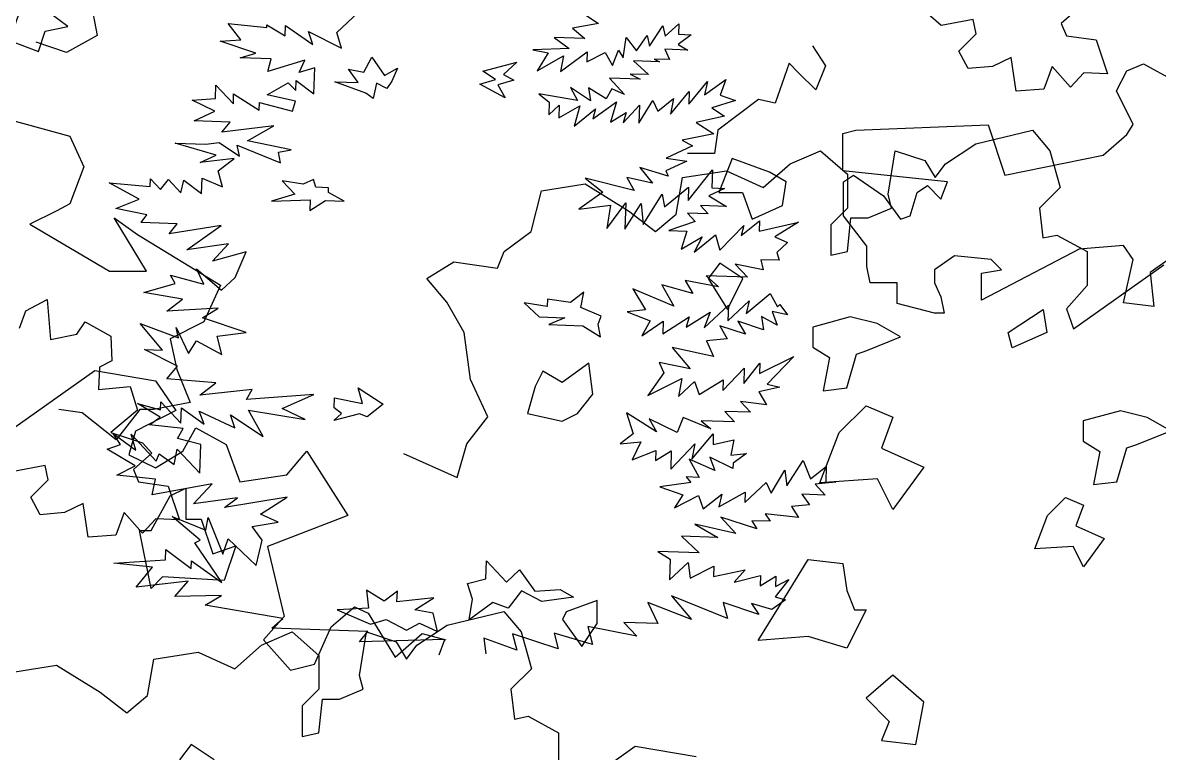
# Model space of a CAD drawing. Header units: inches. Extents: x -11 to 128, y 7 to 56.
# Drawn here: x 67.036 to 67.561, y 22.293 to 22.63 of the extents above; entities that cross this region are included whole.
import ezdxf

# ---------------------------------------------------------------- set-up
doc = ezdxf.new("R2010")
doc.units = ezdxf.units.IN
doc.header["$MEASUREMENT"] = 0
doc.layers.add('CAY', color=94, linetype='Continuous')
doc.layers.add('CAY-3', color=61, linetype='Continuous')
picture_1 = doc.add_image_def('image1.jpg', size_in_pixel=(1680, 1093))

# ---------------------------------------------------------------- blocks, each defined once
blk = doc.blocks.new('A$C76451831')
at = {"layer": 'CAY'}
for p, q in [((3764, 1772.8), (3822.4, 1787)), ((3822.4, 1787), (3840.1, 1765.7)), ((3573, 1752.2), (3604.2, 1765.7)), ((3604.2, 1765.7), (3631.9, 1741.6)), ((3673.8, 1720.9), (3680.9, 1765.7)), ((3680.9, 1765.7), (3711.5, 1755.7)), ((3732.8, 1752.2), (3764, 1772.8)), ((3840.1, 1765.7), (3850.7, 1728)), ((3711.5, 1755.7), (3722.2, 1738)), ((3462.1, 1738), (3507.5, 1745.1)), ((3507.5, 1745.1), (3545.3, 1728)), ((3545.3, 1728), (3573, 1752.2)), ((3722.2, 1738), (3732.8, 1752.2)), ((3317.1, 1724.4), (3361.9, 1731.5)), ((3361.9, 1731.5), (3406.7, 1703.8)), ((3455.6, 1700.3), (3462.1, 1738)), ((3631.9, 1741.6), (3631.9, 1706.7)), ((3306.5, 1682.6), (3317.1, 1724.4)), ((3677.3, 1706.7), (3673.8, 1720.9)), ((3850.7, 1728), (3829.5, 1706.7)), ((3406.7, 1703.8), (3434.4, 1682.6)), ((3434.4, 1682.6), (3455.6, 1700.3)), ((3631.9, 1706.7), (3614.8, 1689.6)), ((3631.9, 1661.9), (3635.5, 1696.7)), ((3635.5, 1696.7), (3653.2, 1696.7)), ((3653.2, 1696.7), (3677.3, 1706.7)), ((3829.5, 1706.7), (3833, 1676.1)), ((3614.8, 1689.6), (3614.8, 1658.4)), ((3278.8, 1661.9), (3306.5, 1682.6)), ((3833, 1676.1), (3847.2, 1679)), ((3847.2, 1679), (3878.4, 1661.9)), ((3271.7, 1644.8), (3278.8, 1661.9)), ((3614.8, 1658.4), (3631.9, 1661.9)), ((3878.4, 1661.9), (3878.4, 1627.1)), ((3199.2, 1634.2), (3226.9, 1651.3)), ((3226.9, 1651.3), (3271.7, 1644.8)), ((3864.3, 1582.3), (3957.4, 1648.4)), ((3219.8, 1610), (3199.2, 1634.2)), ((3878.4, 1627.1), (3857.2, 1602.9)), ((3237.5, 1578.7), (3219.8, 1610)), ((3857.2, 1602.9), (3864.3, 1582.3)), ((3244, 1530.4), (3237.5, 1578.7)), ((2764.5, 1473.6), (2857.6, 1539.7)), ((2857.6, 1539.7), (2920.1, 1529)), ((2920.1, 1529), (2940.8, 1498.4)), ((3261.7, 1492), (3244, 1530.4)), ((2940.8, 1498.4), (2899.5, 1477.1)), ((3240.4, 1464.3), (3261.7, 1492)), ((2899.5, 1477.1), (2892.4, 1452.9)), ((2947.9, 1456.5), (2961.4, 1480.7)), ((2961.4, 1480.7), (2992.7, 1463.6)), ((2992.7, 1463.6), (3006.8, 1425.2)), ((3230.4, 1429.5), (3240.4, 1464.3)), ((2892.4, 1452.9), (2920.1, 1439.4)), ((2920.1, 1439.4), (2947.9, 1456.5)), ((3055.2, 1432.3), (3075.8, 1456.5)), ((3075.8, 1456.5), (3117.7, 1390.4)), ((3175, 1454.3), (3230.4, 1429.5)), ((3006.8, 1425.2), (3055.2, 1432.3)), ((3117.7, 1390.4), (3035.1, 1358.6)), ((3035.1, 1358.6), (3052.2, 1286.6)), ((3052.2, 1286.6), (3031, 1262.4)), ((5037.8, 675), (5044.9, 637.2)), ((5291.5, 640.2), (5313.5, 660.7)), ((5547.7, 658), (5561, 649.3)), ((5179.9, 649.5), (5219.6, 645.4)), ((5192.9, 632.7), (5179.9, 649.5)), ((5219.6, 645.4), (5219.7, 648.1)), ((5219.7, 648.1), (5238.4, 636.6)), ((5238.4, 636.6), (5238.7, 647.4)), ((5238.7, 647.4), (5267.1, 627.9)), ((5561, 649.3), (5534.1, 644.8)), ((5534.1, 644.8), (5546.9, 634)), ((5613.2, 626.2), (5627.1, 647)), ((5627.1, 647), (5629.4, 636.5)), ((5629.4, 636.5), (5643.5, 649.2)), ((5643.5, 649.2), (5643.1, 638.3)), ((5044.9, 637.2), (5013.6, 619.5)), ((5171.6, 631.2), (5192.9, 632.7)), ((5262.5, 641.2), (5296.4, 624.1)), ((5267.1, 627.9), (5262.5, 641.2)), ((5296.4, 624.1), (5291.5, 640.2)), ((5515.2, 635.1), (5530.7, 623.7)), ((5546.9, 634), (5515.2, 635.1)), ((5586.1, 614), (5589.5, 635.2)), ((5589.5, 635.2), (5599.9, 621.2)), ((5599.9, 621.2), (5610.9, 637.2)), ((5610.9, 637.2), (5613.2, 626.2)), ((5656.2, 637.9), (5642.7, 627.9)), ((5643.1, 638.3), (5656.2, 637.9)), ((5013.6, 619.5), (4982.4, 630.1)), ((5208.3, 619), (5171.6, 631.2)), ((5530.7, 623.7), (5493.4, 622.2)), ((5493.4, 622.2), (5509.2, 619.4)), ((5521.7, 599.9), (5549.1, 620.3)), ((5549.1, 620.3), (5548.8, 609.9)), ((5575.4, 606.2), (5581.3, 621.9)), ((5581.3, 621.9), (5586.1, 614)), ((5629, 622.9), (5634, 612.3)), ((5652.9, 622.1), (5629, 622.9)), ((5642.7, 627.9), (5652.9, 622.1)), ((5192.3, 614.2), (5208.3, 619)), ((5224, 613.1), (5192.3, 614.2)), ((5220.8, 600), (5224, 613.1)), ((5258.8, 611.8), (5220.8, 600)), ((5252.9, 598.9), (5258.8, 611.8)), ((5509.2, 619.4), (5497.7, 600.8)), ((5497.7, 600.8), (5525, 616.1)), ((5525, 616.1), (5521.7, 599.9)), ((5548.8, 609.9), (5567.7, 619.6)), ((5567.7, 619.6), (5575.4, 606.2)), ((5596.8, 610.9), (5612.2, 596.8)), ((5623.5, 610), (5596.8, 610.9)), ((5618.2, 612.9), (5623.5, 610)), ((5634, 612.3), (5618.2, 612.9)), ((5268.9, 603.8), (5252.9, 598.9)), ((5268, 577.1), (5268.9, 603.8)), ((5612.2, 596.8), (5593.6, 597.4)), ((5593.6, 597.4), (5603.9, 592.1)), ((5166.8, 572.4), (5167.3, 586)), ((5167.3, 586), (5185.2, 566.8)), ((5219.9, 576), (5241.7, 588.4)), ((5241.7, 588.4), (5249.5, 580.4)), ((5249.5, 580.4), (5249.9, 590.8)), ((5249.9, 590.8), (5268, 577.1)), ((5603.9, 592.1), (5572.2, 593.2)), ((5572.2, 593.2), (5587.5, 576.3)), ((5653.7, 566.3), (5673.1, 589.7)), ((5669.9, 576.2), (5691.8, 591.7)), ((5673.1, 589.7), (5669.9, 576.2)), ((5691.8, 591.7), (5686.2, 575.6)), ((5185.2, 566.8), (5185.5, 577.2)), ((5185.5, 577.2), (5211.7, 560.4)), ((5249.2, 569.6), (5219.9, 576)), ((5499.6, 577.1), (5510.2, 568.6)), ((5539.2, 570.3), (5499.6, 577.1)), ((5552.8, 569.8), (5532, 583.7)), ((5532, 583.7), (5539.2, 570.3)), ((5568.7, 572), (5550.5, 583.1)), ((5550.5, 583.1), (5552.8, 569.8)), ((5574.5, 582.2), (5568.7, 572)), ((5587.5, 576.3), (5574.5, 582.2)), ((5634.8, 556.1), (5654.2, 579.4)), ((5654.2, 579.4), (5653.7, 566.3)), ((5686.2, 575.6), (5701.9, 570.1)), ((5142.7, 570.6), (5166.8, 572.4)), ((5166.3, 559.3), (5142.7, 570.6)), ((5211.7, 560.4), (5212, 568.1)), ((5212, 568.1), (5246.1, 559.2)), ((5246.1, 559.2), (5249.2, 569.6)), ((5510.2, 568.6), (5509.7, 555.5)), ((5509.7, 555.5), (5520.5, 565.5)), ((5520.5, 565.5), (5520, 552.4)), ((5520, 552.4), (5541.7, 564.8)), ((5541.7, 564.8), (5536, 543.7)), ((5536, 543.7), (5557.9, 561.5)), ((5554.9, 551.2), (5579.5, 568.9)), ((5557.9, 561.5), (5554.9, 551.2)), ((5579.5, 568.9), (5573.3, 547.8)), ((5586.4, 547.4), (5602.9, 565.4)), ((5602.3, 546.8), (5616.7, 570.3)), ((5602.9, 565.4), (5602.3, 546.8)), ((5616.7, 570.3), (5621.8, 559.3)), ((5621.8, 559.3), (5638.1, 572.3)), ((5638.1, 572.3), (5634.8, 556.1)), ((5701.9, 570.1), (5677.6, 562.8)), ((5677.6, 562.8), (5690.5, 554.2)), ((5144.7, 549.2), (5166.3, 559.3)), ((5573.3, 547.8), (5589.5, 557.7)), ((5589.5, 557.7), (5586.4, 547.4)), ((5690.5, 554.2), (5661.2, 547.5)), ((5181.8, 547.9), (5144.7, 549.2)), ((5173.3, 537.8), (5181.8, 547.9)), ((5227, 544), (5173.3, 537.8)), ((5199.7, 528.7), (5227, 544)), ((5661.2, 547.5), (5679.4, 536)), ((5683.6, 539.8), (5680.1, 515.6)), ((5125.3, 526.3), (5157, 525.2)), ((5167.5, 513.9), (5125.3, 526.3)), ((5157, 525.2), (5170.6, 527)), ((5170.6, 527), (5191.5, 513.1)), ((5244.7, 519.4), (5199.7, 528.7)), ((5679.4, 536), (5647, 529.4)), ((5647, 529.4), (5657.7, 523.6)), ((5189.1, 524.1), (5233.8, 506.2)), ((5191.5, 513.1), (5189.1, 524.1)), ((5231.5, 517.1), (5244.7, 519.4)), ((5233.8, 506.2), (5231.5, 517.1)), ((5657.7, 523.6), (5630.5, 510.9)), ((5680.1, 515.6), (5652.4, 515.6)), ((5150.9, 506.4), (5167.5, 513.9)), ((5185.9, 510.6), (5150.9, 506.4)), ((5169.6, 498), (5185.9, 510.6)), ((5651.7, 507.9), (5630, 497.8)), ((5630.5, 510.9), (5651.7, 507.9)), ((5174, 481.5), (5169.6, 498)), ((5632.6, 492.3), (5603.4, 501.4)), ((5603.4, 501.4), (5616.4, 485.1)), ((5630, 497.8), (5632.6, 492.3)), ((5653, 467.5), (5678.1, 498.8)), ((5678.1, 498.8), (5677.5, 480.3)), ((5057.3, 485.6), (5099.7, 481.8)), ((5088.4, 468.6), (5057.3, 485.6)), ((5099.7, 481.8), (5100, 489.5)), ((5100, 489.5), (5110.1, 478.8)), ((5110.1, 478.8), (5118.6, 488.9)), ((5118.6, 488.9), (5131.2, 475.3)), ((5131.2, 475.3), (5134.4, 488.3)), ((5134.4, 488.3), (5152.5, 474.6)), ((5152.5, 474.6), (5153.1, 490.4)), ((5153.1, 490.4), (5174, 481.5)), ((5597.6, 477.6), (5547.3, 490.2)), ((5547.3, 490.2), (5565.4, 476)), ((5589.9, 491), (5597.6, 477.6)), ((5616.4, 485.1), (5589.9, 491)), ((5628.7, 460.7), (5653.5, 481.1)), ((5653.5, 481.1), (5653, 467.5)), ((5690.6, 479.8), (5674.5, 472.2)), ((5677.5, 480.3), (5690.6, 479.8)), ((5064.1, 459.1), (5088.4, 468.6)), ((5565.4, 476), (5540.7, 458.3)), ((5606.8, 442.8), (5626.5, 473.9)), ((5626.5, 473.9), (5628.7, 460.7)), ((5674.5, 472.2), (5692.6, 461.1)), ((5096, 452.5), (5064.1, 459.1)), ((5540.7, 458.3), (5573.1, 462.6)), ((5569.5, 438.7), (5589, 464.8)), ((5573.1, 462.6), (5569.5, 438.7)), ((5589, 464.8), (5588.1, 438)), ((5588.1, 438), (5604.8, 464.2)), ((5604.8, 464.2), (5606.8, 442.8)), ((5665.9, 462.1), (5673.8, 453.6)), ((5692.6, 461.1), (5665.9, 462.1)), ((5062.5, 449.6), (5086.7, 432.5)), ((5090.3, 444.6), (5096, 452.5)), ((5127.4, 443.3), (5090.3, 444.6)), ((5660.4, 445.9), (5633.3, 436.5)), ((5652.5, 454.4), (5660.4, 445.9)), ((5673.8, 453.6), (5652.5, 454.4)), ((5707.5, 431.2), (5726.6, 446.4)), ((5726.6, 446.4), (5726.2, 435.9)), ((5726.2, 435.9), (5766.8, 445)), ((5766.8, 445), (5742.3, 429.9)), ((5119.3, 433.1), (5127.4, 443.3)), ((5172.7, 441.7), (5119.3, 433.1)), ((5137.3, 416.6), (5172.7, 441.7)), ((5633.3, 436.5), (5651.9, 435.8)), ((5651.9, 435.8), (5645.8, 417.4)), ((5685.6, 416.1), (5710.5, 441.5)), ((5710.5, 441.5), (5707.5, 431.2)), ((5180.2, 422.8), (5137.3, 416.6)), ((5163.7, 404.8), (5180.2, 422.8)), ((5645.8, 417.4), (5667.5, 429.8)), ((5659.3, 414.3), (5681.2, 432.1)), ((5667.5, 429.8), (5659.3, 414.3)), ((5681.2, 432.1), (5685.6, 416.1)), ((5742.3, 429.9), (5755.2, 424.1)), ((5755.2, 424.1), (5744.5, 414)), ((5198.4, 414.5), (5163.7, 404.8)), ((5187.1, 388.1), (5198.4, 414.5)), ((5744.5, 414), (5746.9, 405.8)), ((5701.4, 401.9), (5714.1, 388.3)), ((5730.2, 395.9), (5701.4, 401.9)), ((5746.9, 405.8), (5727.9, 406.4)), ((5727.9, 406.4), (5730.2, 395.9)), ((5120.6, 390.5), (5154.7, 381.1)), ((5125.3, 382.1), (5120.6, 390.5)), ((5154.7, 381.1), (5147.1, 397.2)), ((5147.1, 397.2), (5173, 375)), ((5173, 375), (5187.1, 388.1)), ((5714.1, 388.3), (5671.6, 389.8)), ((5671.6, 389.8), (5684.3, 378.5)), ((5093.2, 372.8), (5125.3, 382.1)), ((5171.9, 380.3), (5154.8, 342.6)), ((5596.3, 376.6), (5609.2, 354.8)), ((5638.3, 358.8), (5596.3, 376.6)), ((5625.9, 380.5), (5638.3, 358.8)), ((5657.8, 371.7), (5625.9, 380.5)), ((5650.1, 385.1), (5657.8, 371.7)), ((5684.3, 378.5), (5650.1, 385.1)), ((5132.9, 366), (5093.2, 372.8)), ((5116.6, 353.4), (5132.9, 366)), ((5694, 343.7), (5716, 364.2)), ((5712.8, 351.2), (5737.6, 371.6)), ((5716, 364.2), (5712.8, 351.2)), ((5737.6, 371.6), (5745.2, 357.8)), ((5169.7, 356.6), (5116.6, 353.4)), ((5153.5, 346.7), (5169.7, 356.6)), ((5609.2, 354.8), (5590.5, 352.7)), ((5590.5, 352.7), (5614.2, 343.7)), ((5651.2, 337), (5675.7, 352.5)), ((5669.7, 336.4), (5694.5, 359.5)), ((5675.7, 352.5), (5669.7, 336.4)), ((5694.5, 359.5), (5694, 343.7)), ((5755.4, 349.7), (5739.6, 353)), ((5739.6, 353), (5744.6, 339.2)), ((5745.2, 357.8), (5747.6, 360.4)), ((5747.6, 360.4), (5755.4, 349.7)), ((5112.4, 313.2), (5089.4, 340.8)), ((5089.4, 340.8), (5128.7, 326.2)), ((5154.8, 342.6), (5120.1, 324.9)), ((5198.3, 331.5), (5153.5, 346.7)), ((5614.2, 343.7), (5605.5, 328.2)), ((5605.5, 328.2), (5627.4, 343.3)), ((5626.9, 330.2), (5654.2, 347.8)), ((5627.4, 343.3), (5626.9, 330.2)), ((5654.2, 347.8), (5651.2, 337)), ((5730.8, 334.2), (5704.4, 343.3)), ((5704.4, 343.3), (5712.1, 329.9)), ((5744.6, 339.2), (5728.6, 347.9)), ((5728.6, 347.9), (5730.8, 334.2)), ((5126.4, 336.8), (5139.1, 310)), ((5128.7, 326.2), (5126.4, 336.8)), ((5168.7, 327.6), (5198.3, 331.5)), ((5173.5, 308.8), (5168.7, 327.6)), ((5712.1, 329.9), (5685.6, 338.5)), ((5685.6, 338.5), (5693.3, 325.1)), ((5120.1, 324.9), (5127.1, 293.6)), ((5139.1, 310), (5147.2, 322.9)), ((5147.2, 322.9), (5173.5, 308.8)), ((5636.8, 316.2), (5655.1, 294.3)), ((5679.1, 307), (5636.8, 316.2)), ((5693.3, 325.1), (5672, 323.1)), ((5672, 323.1), (5679.1, 307)), ((5093.9, 313.9), (5112.4, 313.2)), ((5127.7, 296.8), (5093.9, 313.9)), ((5726.5, 289.5), (5762, 306.9)), ((5762, 306.9), (5734.3, 278.4)), ((5116.8, 284), (5127.7, 296.8)), ((5127.1, 293.6), (5140.7, 259.4)), ((5623.2, 300.8), (5628.2, 290.2)), ((5655.1, 294.3), (5623.2, 300.8)), ((5688.7, 271.8), (5710.9, 295)), ((5710.3, 279.2), (5726.9, 299.9)), ((5710.9, 295), (5710.3, 279.2)), ((5726.9, 299.9), (5726.5, 289.5)), ((5167, 279.6), (5116.8, 284)), ((5628.2, 290.2), (5611.5, 266.8)), ((5611.5, 266.8), (5646.6, 284.1)), ((5646.6, 284.1), (5643.2, 265.7)), ((5643.2, 265.7), (5659.6, 281)), ((5659.6, 281), (5664.6, 267.6)), ((5664.6, 267.6), (5689.1, 282.7)), ((5689.1, 282.7), (5688.7, 271.8)), ((5150.7, 267), (5167, 279.6)), ((5204.4, 272.8), (5150.7, 267)), ((5198.6, 262.6), (5204.4, 272.8)), ((5747.3, 275.2), (5725.9, 270.5)), ((5725.9, 270.5), (5733.6, 257.1)), ((5734.3, 278.4), (5747.3, 275.2)), ((5110, 244.4), (5086.5, 258.4)), ((5086.5, 258.4), (5110.3, 252.1)), ((5140.7, 259.4), (5103, 252.3)), ((5110.3, 252.1), (5110.6, 260.2)), ((5110.6, 260.2), (5131.1, 238.2)), ((5268.1, 267.9), (5198.6, 262.6)), ((5235.4, 253.2), (5268.1, 267.9)), ((5733.6, 257.1), (5706.9, 260.7)), ((5706.9, 260.7), (5717.4, 249.5)), ((5029.8, 248.8), (5005.7, 252.3)), ((5064.6, 221), (5029.8, 248.8)), ((5088.8, 252.3), (5064.6, 221)), ((5103, 252.3), (5088.8, 252.3)), ((5131.1, 238.2), (5131.7, 254.1)), ((5131.7, 254.1), (5155.1, 237.4)), ((5155.1, 237.4), (5150.1, 250.7)), ((5150.1, 250.7), (5186.7, 233.6)), ((5186.7, 233.6), (5182.2, 246.9)), ((5182.2, 246.9), (5215.8, 224.4)), ((5200.9, 251.6), (5259, 241.9)), ((5215.8, 224.4), (5200.9, 251.6)), ((5259, 241.9), (5235.4, 253.2)), ((5620.7, 229.3), (5589.6, 249)), ((5589.6, 249), (5596.6, 227.4)), ((5717.4, 249.5), (5690.7, 250.4)), ((5690.7, 250.4), (5700.8, 239.6)), ((5098.9, 236.6), (5110, 244.4)), ((5133.6, 232.7), (5098.9, 236.6)), ((5641.9, 228.5), (5613, 242.7)), ((5613, 242.7), (5620.7, 229.3)), ((5647.9, 244.2), (5641.9, 228.5)), ((5676.5, 232.3), (5647.9, 244.2)), ((5700.8, 239.6), (5666.4, 240.8)), ((5666.4, 240.8), (5676.5, 232.3)), ((5069.2, 216.4), (5061.4, 227.5)), ((5061.4, 227.5), (5084.8, 210.4)), ((5080, 226.9), (5105.7, 199.2)), ((5084.8, 210.4), (5080, 226.9)), ((5127.8, 222.5), (5133.6, 232.7)), ((5151.6, 216.2), (5127.8, 222.5)), ((5596.6, 227.4), (5583.1, 217)), ((5656.8, 201.3), (5679, 227.2)), ((5679, 227.2), (5678.7, 216.4)), ((5055.4, 211.4), (5069.2, 216.4)), ((5084.3, 194.5), (5055.4, 211.4)), ((5124.2, 195.8), (5127.5, 211.6)), ((5127.5, 211.6), (5150.6, 186.8)), ((5150.6, 186.8), (5151.6, 216.2)), ((5583.1, 217), (5604.4, 219)), ((5604.4, 219), (5595.6, 200.7)), ((5635.2, 191.1), (5660.1, 217)), ((5660.1, 217), (5656.8, 201.3)), ((5678.7, 216.4), (5700.1, 221.1)), ((5700.1, 221.1), (5696.9, 205.3)), ((5105.7, 199.2), (5108.7, 206.8)), ((5108.7, 206.8), (5124.2, 195.8)), ((5595.6, 200.7), (5620, 210.3)), ((5620, 210.3), (5619.6, 199.9)), ((5619.6, 199.9), (5635.8, 209.7)), ((5635.8, 209.7), (5635.2, 191.1)), ((5654.1, 201.4), (5664.3, 182.4)), ((5680.4, 189.6), (5654.1, 201.4)), ((5699.1, 191.6), (5675.5, 203.3)), ((5675.5, 203.3), (5680.4, 189.6)), ((5696.9, 205.3), (5713.2, 207)), ((5713.2, 207), (5699.3, 197.1)), ((5754.7, 173.8), (5771.4, 200)), ((5771.4, 200), (5778.9, 181.1)), ((5065.3, 184.8), (5084.3, 194.5)), ((5699.3, 197.1), (5699.1, 191.6)), ((5738.5, 166.2), (5752.5, 189.8)), ((5752.5, 189.8), (5754.7, 173.8)), ((5778.9, 181.1), (5795.2, 193.7)), ((5795.2, 193.7), (5794.7, 177.9)), ((5105.1, 180.6), (5065.3, 184.8)), ((5101.8, 164.4), (5105.1, 180.6)), ((5163.4, 175.9), (5101.8, 164.4)), ((5144.1, 155.3), (5163.4, 175.9)), ((5656, 177.3), (5624.1, 172.9)), ((5651.2, 182.9), (5656, 177.3)), ((5664.3, 182.4), (5651.2, 182.9)), ((5711.5, 156.8), (5733.5, 177.3)), ((5733.5, 177.3), (5738.5, 166.2)), ((5805.1, 177.5), (5783.7, 175.5)), ((5783.7, 175.5), (5794.2, 164.3)), ((5794.7, 177.9), (5805.1, 177.5)), ((5624.1, 172.9), (5647.8, 164.4)), ((5647.8, 164.4), (5639.2, 151.1)), ((5639.2, 151.1), (5663.7, 163.9)), ((5663.7, 163.9), (5668.6, 150.1)), ((5668.6, 150.1), (5687.7, 165.3)), ((5684.6, 152.2), (5711.8, 167.2)), ((5687.7, 165.3), (5684.6, 152.2)), ((5711.8, 167.2), (5711.5, 156.8)), ((5794.2, 164.3), (5770.2, 165.1)), ((5770.2, 165.1), (5778, 154.4)), ((5189.6, 161.4), (5144.1, 155.3)), ((5240.4, 162.3), (5176.1, 151.4)), ((5176.1, 151.4), (5189.6, 161.4)), ((5213, 144.7), (5240.4, 162.3)), ((5778, 154.4), (5759.3, 152.4)), ((5759.3, 152.4), (5766.7, 141.2)), ((5150.9, 117.8), (5122.3, 142.4)), ((5122.3, 142.4), (5156.7, 128.1)), ((5156.7, 128.1), (5159.4, 141.1)), ((5159.4, 141.1), (5174.4, 103.4)), ((5231.3, 136.3), (5213, 144.7)), ((5723.7, 129.6), (5686.9, 141.7)), ((5686.9, 141.7), (5702.2, 124.9)), ((5766.7, 141.2), (5732.4, 145.1)), ((5732.4, 145.1), (5737.5, 137.3)), ((5204.4, 131.8), (5231.3, 136.3)), ((5214.8, 117.9), (5204.4, 131.8)), ((5702.2, 124.9), (5659.9, 134.5)), ((5659.9, 134.5), (5683.5, 120.6)), ((5737.5, 137.3), (5718.5, 137.9)), ((5718.5, 137.9), (5723.7, 129.6)), ((5145.4, 115.3), (5150.9, 117.8)), ((5174.4, 103.4), (5180, 119.1)), ((5180, 119.1), (5208.5, 91.8)), ((5208.5, 91.8), (5214.8, 117.9)), ((5646.4, 121.9), (5664.3, 104.9)), ((5683.5, 120.6), (5646.4, 121.9)), ((5115.3, 97.8), (5115.7, 108.2)), ((5115.7, 108.2), (5141.7, 88.7)), ((5173.4, 74.4), (5145.4, 115.3)), ((5621.8, 106.4), (5634.7, 98.2)), ((5664.3, 104.9), (5621.8, 106.4)), ((5062.2, 94.2), (5115.3, 97.8)), ((5101.9, 90.1), (5062.2, 94.2)), ((5141.7, 88.7), (5142, 96.8)), ((5142, 96.8), (5173.4, 74.4)), ((5634.7, 98.2), (5633.9, 77)), ((5633.9, 77), (5653.1, 94.9)), ((5653.1, 94.9), (5655.3, 78.9)), ((5085.3, 69.4), (5101.9, 90.1)), ((5655.3, 78.9), (5679.7, 91.2)), ((5679.7, 91.2), (5679.3, 80.4)), ((5679.3, 80.4), (5711.8, 87.4)), ((5711.8, 87.4), (5700.4, 74.6)), ((5138.6, 75.7), (5085.3, 69.4)), ((5124.9, 59.8), (5138.6, 75.7)), ((5700.4, 74.6), (5727.4, 81.4)), ((5727.4, 81.4), (5727.1, 71)), ((5727.1, 71), (5743.3, 80.8)), ((5756.7, 77.6), (5742.5, 59.6)), ((5743.3, 80.8), (5742.9, 70.4)), ((5742.9, 70.4), (5756.7, 77.6)), ((5172.9, 60.9), (5124.9, 59.8)), ((5156.3, 51), (5172.9, 60.9)), ((5693.7, 37.2), (5636.1, 60.6)), ((5636.1, 60.6), (5656.5, 36.3)), ((5742.5, 59.6), (5753.3, 56.5)), ((5236, 37.4), (5156.3, 51)), ((5656.5, 36.3), (5611.8, 53.7)), ((5611.8, 53.7), (5621.9, 32)), ((5726, 41.5), (5689.3, 53.7)), ((5689.3, 53.7), (5693.7, 37.2)), ((5739.3, 46.5), (5718.3, 52.7)), ((5718.3, 52.7), (5726, 41.5)), ((5753.3, 56.5), (5739.3, 46.5)), ((5224.8, 27.3), (5236, 37.4)), ((5323.5, 23.9), (5224.8, 27.3)), ((5314.9, 13.3), (5323.5, 23.9)), ((5600.2, 19.2), (5549.8, 29.1)), ((5549.8, 29.1), (5554.6, 10.4)), ((5621.9, 32), (5587.1, 33.3)), ((5587.1, 33.3), (5600.2, 19.2)), ((5402.9, 15.7), (5314.9, 13.3)), ((5396.9, 0), (5402.9, 15.7)), ((5476.9, 4.9), (5442.9, 17)), ((5442.9, 17), (5445, 1)), ((5472.5, 21.4), (5476.9, 4.9)), ((5519.5, 6.1), (5472.5, 21.4)), ((5515.1, 22.2), (5519.5, 6.1)), ((5554.6, 10.4), (5515.1, 22.2))]:
    blk.add_line(p, q, dxfattribs=at)
for points in [[(3524.3, 1634.1), (3500.5, 1649.9), (3488.6, 1634.1), (3508.4, 1602.4)], [(3821.2, 1594.5), (3833.1, 1602.4), (3837, 1578.6), (3801.4, 1562.8), (3797.4, 1578.6)], [(3369.9, 1515.3), (3365.9, 1547), (3338.2, 1527.2), (3318.4, 1539), (3310.5, 1523.2), (3302.6, 1495.5), (3338.2, 1487.6), (3354, 1495.5)], [(3623.3, 1475.7), (3651, 1503.4), (3678.7, 1491.5), (3666.8, 1459.8), (3710.3, 1440), (3678.7, 1396.5), (3662.8, 1428.1), (3603.5, 1424.2)], [(2935.2, 1410.5), (2951, 1418.5), (2951, 1386.8), (2966.9, 1386.8), (2978.8, 1351.1), (3002.5, 1359.1), (2990.6, 1323.4), (2927.3, 1327.4), (2915.4, 1315.5), (2903.5, 1374.9), (2915.4, 1374.9)], [(3837.8, 1390.3), (3856.3, 1408.8), (3874.8, 1400.9), (3866.9, 1379.8), (3895.9, 1366.6), (3874.8, 1337.5), (3864.2, 1358.6), (3824.6, 1356)], [(3571.8, 1313.3), (3591.6, 1345), (3627.2, 1341), (3631.2, 1313.3), (3639.1, 1293.5), (3651, 1293.5), (3631.2, 1253.9), (3591.6, 1265.8), (3540.1, 1261.8)], [(3342.6, 1291.2), (3338.7, 1283.3), (3358.5, 1255.6), (3374.3, 1279.3), (3374.3, 1303.1)], [(3702.4, 1154.9), (3710.3, 1198.4), (3678.7, 1226.2), (3651, 1202.4), (3674.7, 1178.6), (3666.8, 1158.8)], [(4975.5, 671.4), (4963.7, 657.6), (4954.7, 632), (4984.6, 620.6), (4991.7, 641.5), (5014.8, 646.2), (4996.4, 660)], [(5321.5, 577.9), (5289.7, 589.5), (5313.7, 588.6), (5303.8, 602.6), (5319.5, 599.3), (5327.8, 614.9), (5340.7, 595.8), (5354.1, 603.5), (5348.2, 590.1), (5343, 582.6), (5332.3, 588), (5329, 572.2)], [(5441.9, 600.5), (5476.7, 609.7), (5463.1, 597), (5473.8, 591.2), (5457.3, 586.3), (5465, 572.9), (5438.7, 587), (5454.8, 591.9)], [(5270.1, 480.9), (5267.7, 489.1), (5257.1, 484.1), (5235.4, 487.5), (5248.5, 473.9), (5224.3, 466.6), (5264.2, 467.9), (5263.8, 457.1), (5280, 467.4), (5299.1, 466.7), (5283, 475.4), (5283.2, 480.4)], [(5560.6, 340.2), (5563.6, 348.2), (5542.6, 357.1), (5545.9, 372.9), (5532, 362.5), (5508.5, 366), (5508.2, 358.3), (5484.4, 361.9), (5499.7, 347.7), (5526.4, 346.8), (5509.9, 339.7), (5544.7, 338.5), (5562.9, 327)], [(5288.9, 254), (5289.3, 264.4), (5318.1, 258.4), (5313.6, 274.5), (5339.3, 257.7), (5323, 244.7), (5315, 247.7), (5288.4, 240.9), (5296.4, 248.3)], [(5431.1, 57.3), (5426.2, 73.3), (5445, 78.1), (5445.6, 96.7), (5466.2, 74.6), (5479.7, 87.3), (5495.3, 65.5), (5521.6, 67.3), (5535, 59.1), (5502.6, 54.8), (5481.7, 65.9), (5467.9, 47.8), (5452.3, 53.8), (5427.7, 36.1)], [(5395.1, 24.1), (5390.7, 42.8), (5371.8, 46.2), (5391.3, 58.7), (5353.5, 54.6), (5353.9, 65.4), (5340.4, 55), (5322.2, 66.5), (5324.3, 47.9), (5292.1, 46.3), (5326.4, 31.5), (5342.5, 36.4), (5363.4, 25.2), (5376.8, 32.4)]]:
    blk.add_lwpolyline(points, close=True, dxfattribs=at)
at = {"layer": 'CAY-3'}
for p, q in [((3100.6, 1276), (3124.7, 1296.6)), ((3124.7, 1296.6), (3138.9, 1290.1)), ((3138.9, 1290.1), (3166.6, 1244.7)), ((3220.2, 1277.6), (3278.5, 1291.8)), ((3278.5, 1291.8), (3296.2, 1270.6)), ((3083.5, 1237.6), (3100.6, 1276)), ((3188.9, 1257), (3220.2, 1277.6)), ((3029.1, 1257), (3060.4, 1270.6)), ((3060.4, 1270.6), (3088.1, 1246.4)), ((3130, 1225.7), (3137, 1270.6)), ((3137, 1270.6), (3167.7, 1260.5)), ((3166.6, 1244.7), (3194.3, 1268.9)), ((3194.3, 1268.9), (3218.5, 1262.4)), ((3296.2, 1270.6), (3306.9, 1232.8)), ((3001.4, 1232.8), (3029.1, 1257)), ((3031, 1262.4), (3058.7, 1231.2)), ((3167.7, 1260.5), (3178.3, 1242.8)), ((3178.3, 1242.8), (3188.9, 1257)), ((2911.8, 1205.1), (2918.3, 1242.8)), ((2918.3, 1242.8), (2963.7, 1249.9)), ((2963.7, 1249.9), (3001.4, 1232.8)), ((3088.1, 1246.4), (3088.1, 1211.6)), ((2773.2, 1229.3), (2818.1, 1236.4)), ((2818.1, 1236.4), (2862.9, 1208.6)), ((3058.7, 1231.2), (3083.5, 1237.6)), ((3306.9, 1232.8), (3285.6, 1211.6)), ((3133.5, 1211.6), (3130, 1225.7)), ((2862.9, 1208.6), (2890.6, 1187.4)), ((2890.6, 1187.4), (2911.8, 1205.1)), ((3088.1, 1211.6), (3071, 1194.5)), ((3109.3, 1201.6), (3133.5, 1211.6)), ((3285.6, 1211.6), (3289.2, 1180.9)), ((3071, 1194.5), (3071, 1163.2)), ((3088.1, 1166.8), (3091.6, 1201.6)), ((3091.6, 1201.6), (3109.3, 1201.6)), ((3289.2, 1180.9), (3303.3, 1183.9)), ((3303.3, 1183.9), (3334.6, 1166.8)), ((3071, 1163.2), (3088.1, 1166.8)), ((3334.6, 1166.8), (3334.6, 1131.9)), ((3320.4, 1087.1), (3413.6, 1153.2)), ((3413.6, 1153.2), (3476.1, 1142.6)), ((5780.9, 626.5), (5794.5, 605.9)), ((5756.9, 608.7), (5742.6, 567.5)), ((5766.8, 598.8), (5756.9, 608.7)), ((5784.5, 581.1), (5766.8, 598.8)), ((5794.5, 605.9), (5784.5, 581.1)), ((6093.8, 580.2), (6104.4, 600.8)), ((6104.4, 600.8), (6121.5, 607.9)), ((6121.5, 607.9), (6152.8, 590.8)), ((6110.9, 545.4), (6093.8, 580.2)), ((5725.5, 571.1), (5683.6, 539.8)), ((5742.6, 567.5), (5725.5, 571.1)), ((4954.6, 550.5), (5017.1, 533.4)), ((5812.2, 536.3), (5825.7, 539.8)), ((5825.7, 539.8), (5961.9, 545.3)), ((5961.9, 545.3), (5979, 493.4)), ((6104.4, 535.3), (6110.9, 545.4)), ((5017.1, 533.4), (5031.3, 502.1)), ((5812.2, 497.9), (5812.2, 536.3)), ((6080.2, 514.1), (6104.4, 535.3)), ((5979, 493.4), (6080.2, 514.1)), ((5031.3, 502.1), (5017.1, 463.8)), ((5920.1, 486.4), (5812.2, 497.9)), ((5812.8, 486.4), (5823.4, 493.4)), ((5823.4, 493.4), (5854, 472.2)), ((5812.8, 451.6), (5812.8, 486.4)), ((5888.8, 475.7), (5899.4, 482.8)), ((5899.4, 482.8), (5913, 468.7)), ((5913, 468.7), (5920.1, 486.4)), ((5854, 472.2), (5871.7, 448)), ((5881.7, 451.6), (5888.8, 475.7)), ((5003.6, 456.7), (4975.9, 443.1)), ((5017.1, 463.8), (5003.6, 456.7)), ((5095.9, 394.5), (5062.5, 449.6)), ((5836.9, 420.3), (5812.8, 451.6)), ((5871.7, 448), (5881.7, 451.6)), ((4975.9, 443.1), (5057.6, 394.5)), ((5086.7, 432.5), (5171.9, 380.3)), ((5836.9, 399.6), (5836.9, 420.3)), ((5927.1, 410.3), (5906.5, 396.1)), ((5964.9, 406.7), (5927.1, 410.3)), ((6055.5, 417.4), (5954.9, 364.8)), ((6100.9, 420.9), (6055.5, 417.4)), ((6110.9, 406.7), (6100.9, 420.9)), ((6152.8, 410.3), (6128.6, 393.2)), ((5840.5, 382.5), (5836.9, 399.6)), ((5975.5, 396.1), (5964.9, 406.7)), ((6100.9, 361.9), (6110.9, 406.7)), ((5057.6, 394.5), (5095.9, 394.5)), ((5906.5, 396.1), (5906.5, 382.5)), ((5954.9, 392.6), (5975.5, 396.1)), ((5954.9, 364.8), (5954.9, 392.6)), ((6128.6, 393.2), (6132.1, 358.4)), ((5868.2, 382.5), (5840.5, 382.5)), ((5868.2, 361.3), (5868.2, 382.5)), ((5906.5, 382.5), (5913, 368.4)), ((5913, 368.4), (5916.5, 351.3)), ((5906.5, 351.3), (5868.2, 361.3)), ((5916.5, 351.3), (5906.5, 351.3)), ((6132.1, 358.4), (6100.9, 361.9))]:
    blk.add_line(p, q, dxfattribs=at)
for points in [[(2980.4, 1138.9), (2956.7, 1154.8), (2944.8, 1138.9), (2964.6, 1107.2)], [(5736.7, 496.4), (5698.4, 510.5), (5684.8, 475.7), (5709, 475.7), (5719, 448), (5750.3, 462.2), (5753.8, 486.4)], [(5847.5, 340.7), (5819.8, 347.7), (5781.5, 337.1), (5781.5, 316.5), (5798.6, 305.9), (5792.1, 271.6), (5816.3, 274.6), (5826.3, 309.4), (5836.9, 312.9), (5871.7, 327.1)], [(6125.5, 244), (6097.8, 251.1), (6059.5, 240.5), (6059.5, 219.9), (6076.6, 209.2), (6070.1, 175), (6094.3, 178), (6104.3, 212.8), (6114.9, 216.3), (6149.7, 230.5)]]:
    blk.add_lwpolyline(points, close=True, dxfattribs=at)
for points in [[(6056, 666.3), (6037, 649.4), (6042.3, 636.8), (6072.9, 632.6), (6084.5, 597.8), (6060.2, 598.8), (6046.5, 584), (6027.6, 605.1), (6019.1, 581.9), (5990.6, 579.8), (5985.4, 614.6), (5966.4, 605.1), (5941.1, 603), (5931.6, 621), (5949.5, 638.9), (5946.3, 653.7), (5913.6, 647.3), (5899.9, 658.9)], [(4965.2, 336), (4971.6, 354), (4993.7, 365.6), (4996.9, 324.4), (5024.3, 329.7), (5032.7, 342.4), (5059.1, 327.6), (5060.2, 302.3), (5047.5, 296), (5046.4, 272.8), (5079.1, 275.9), (5086.5, 251.7), (5059.1, 228.5), (5091.8, 217.9), (5101.3, 207.4), (5082.3, 190.5), (5087.6, 177.8), (5118.2, 173.6), (5129.8, 138.8), (5105.5, 139.9), (5091.8, 125.1), (5072.8, 146.2), (5064.4, 123), (5035.9, 120.9), (5030.6, 155.7), (5011.6, 146.2), (4986.3, 144.1), (4976.8, 162), (4994.8, 179.9), (4991.6, 194.7), (4958.9, 188.4)]]:
    blk.add_lwpolyline(points, dxfattribs=at)

msp = doc.modelspace()

# ---------------------------------------------------------------- block references
at = {"layer": 'CAY', "xscale": 0.0004489089019145984, "yscale": 0.0004489089019145984, "zscale": 0.0004489089019145984}
for p in [(64.80582, 22.33817), (65.78675, 21.77831)]:
    msp.add_blockref('A$C76451831', p, dxfattribs=at)

# ---------------------------------------------------------------- pictures from other files: only their frames are drawn
image = msp.add_image(picture_1, insert=(12.49661, 7.37723), size_in_units=(74.4025, 48.40591))
image.dxf.flags = 6

doc.saveas('drawing.dxf')
